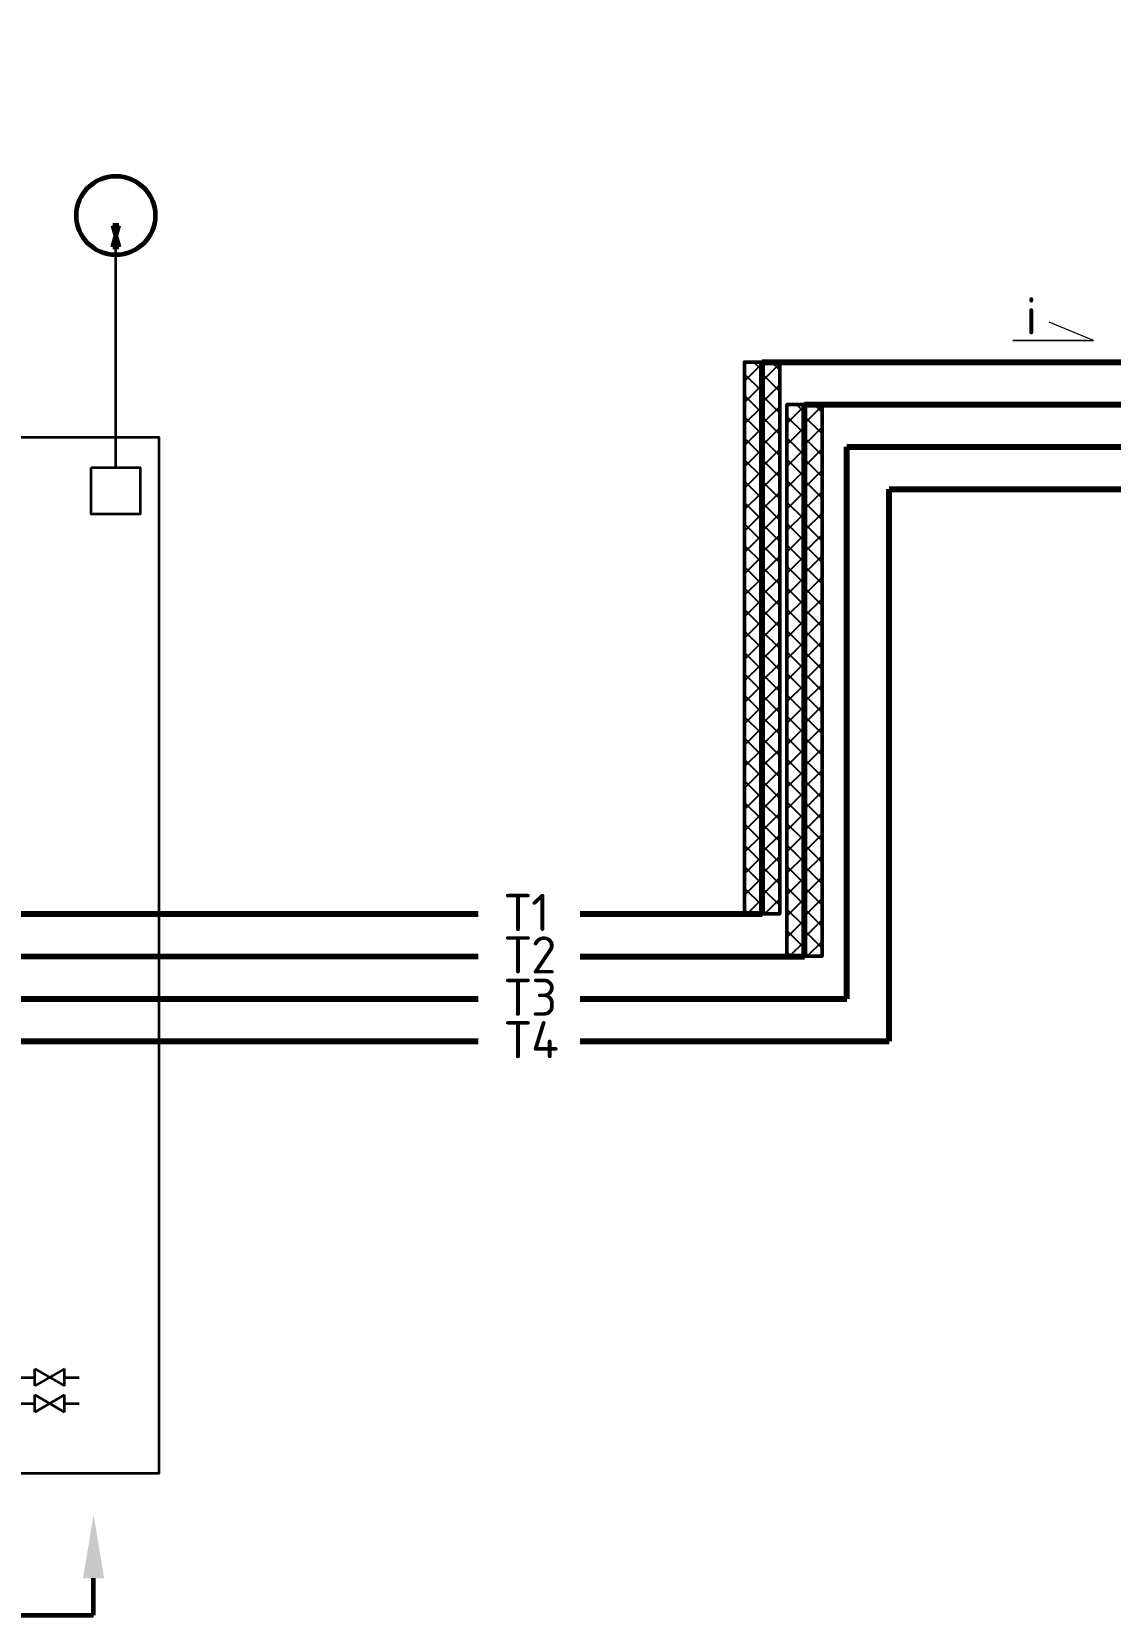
# Model space of a CAD drawing. Header units: millimetres. Extents: x 1642 to 8235, y 1174 to 5441.
# Drawn here: x 3051.9 to 3153.7, y 1292.7 to 1442.1 of the extents above; entities that cross this region are included whole.
import ezdxf

# ---------------------------------------------------------------- set-up
doc = ezdxf.new("R2010")
doc.units = ezdxf.units.MM
for name, color, linetype, lineweight in [('7 тонкие', 7, 'Continuous', 20), ('Объекты проект.', 1, 'Continuous', 80), ('Размерный', 4, 'Continuous', 30)]:
    doc.layers.add(name, color=color, linetype=linetype, lineweight=lineweight)
doc.styles.add('-ISOCPEUR-', font='isocpeur.TTF')

msp = doc.modelspace()

# ---------------------------------------------------------------- hatches: boundary and pattern name
h = msp.add_hatch()
h.set_pattern_fill('ANSI37', color=256, scale=0.45)
h.set_pattern_definition([(45, (811.0064, -642.427), (-1.0102788, 1.0102788), []), (135, (811.0064, -642.427), (-1.0102788, -1.0102788), [])])
h.paths.add_polyline_path([(3120.819, 1410.908), (3119.159, 1410.908), (3119.159, 1358.85), (3120.819, 1358.85)])
h = msp.add_hatch()
h.set_pattern_fill('ANSI37', color=256, scale=0.45)
h.set_pattern_definition([(45, (812.6673, -642.427), (-1.0102788, 1.0102788), []), (135, (812.6673, -642.427), (-1.0102788, -1.0102788), [])])
h.paths.add_polyline_path([(3122.48, 1410.908), (3120.819, 1410.908), (3120.819, 1358.85), (3122.48, 1358.85)])
h = msp.add_hatch()
h.set_pattern_fill('ANSI37', color=256, scale=0.45)
h.set_pattern_definition([(45, (815.0064, -646.427), (-1.0102788, 1.0102788), []), (135, (815.0064, -646.427), (-1.0102788, -1.0102788), [])])
h.paths.add_polyline_path([(3124.819, 1406.908), (3123.159, 1406.908), (3123.159, 1354.85), (3124.819, 1354.85)])
h = msp.add_hatch()
h.set_pattern_fill('ANSI37', color=256, scale=0.45)
h.set_pattern_definition([(45, (816.6673, -646.427), (-1.0102788, 1.0102788), []), (135, (816.6673, -646.427), (-1.0102788, -1.0102788), [])])
h.paths.add_polyline_path([(3126.48, 1406.908), (3124.819, 1406.908), (3124.819, 1354.85), (3126.48, 1354.85)])
at = {"layer": 'Объекты проект.'}
h = msp.add_hatch(dxfattribs=at)
h.set_pattern_fill('ANGLE', color=6)
h.set_pattern_definition([(0, (-205.8246, -24.04), (0, 6.985), [5.08, -1.905]), (90, (-205.8246, -24.04), (-6.985, 4e-16), [5.08, -1.905])])
h.paths.add_polyline_path([(3093.142, 1405.218), (3095.759, 1405.218, 1)])
h.paths.add_polyline_path([(3095.759, 1405.218), (3094.45, 1405.218), (3094.45, 1403.91, 0.4142136)])
h.paths.add_polyline_path([(3094.45, 1405.218), (3093.142, 1405.218, 0.4142136), (3094.45, 1403.91)])

# ---------------------------------------------------------------- linework, layer by layer
at = {"lineweight": 60}
for p, q in [((3060.14, 1423.797), (3059.575, 1423.797)), ((3059.575, 1423.797), (3060.14, 1421.762)), ((3059.575, 1421.762), (3060.14, 1423.797)), ((3060.14, 1421.762), (3059.575, 1421.762)), ((3057.766, 1292.685), (3057.764, 1296.179)), ((3040.554, 1292.677), (3057.766, 1292.685))]:
    msp.add_line(p, q, dxfattribs=at)
at = {"color": 18, "lineweight": 35, "true_color": 0x000000}
for p, q in [((3059.858, 1400.954), (3059.858, 1421.762)), ((3048.623, 1315.124), (3052.21, 1315.124)), ((3052.21, 1314.315), (3052.21, 1315.933)), ((3055.006, 1315.933), (3052.21, 1314.315)), ((3052.21, 1315.933), (3055.006, 1314.315)), ((3055.006, 1314.315), (3055.006, 1315.933)), ((3055.006, 1315.124), (3056.405, 1315.124)), ((3052.21, 1311.846), (3052.21, 1313.464)), ((3055.006, 1313.464), (3052.21, 1311.846)), ((3052.21, 1313.464), (3055.006, 1311.846)), ((3055.006, 1311.846), (3055.006, 1313.464)), ((3044.623, 1312.655), (3052.21, 1312.655)), ((3055.006, 1312.655), (3056.405, 1312.655))]:
    msp.add_line(p, q, dxfattribs=at)
at = {"lineweight": 50}
for points in [[(3120.819, 1410.908), (3119.159, 1410.908), (3119.159, 1358.85), (3120.819, 1358.85)], [(3122.48, 1410.908), (3120.819, 1410.908), (3120.819, 1358.85), (3122.48, 1358.85)], [(3124.819, 1406.908), (3123.159, 1406.908), (3123.159, 1354.85), (3124.819, 1354.85)], [(3126.48, 1406.908), (3124.819, 1406.908), (3124.819, 1354.85), (3126.48, 1354.85)]]:
    msp.add_lwpolyline(points, close=True, dxfattribs=at)
at = {"color": 18, "lineweight": 35, "true_color": 0x000000}
for points in [[(3013.546, 1403.823), (3063.914, 1403.823), (3063.914, 1306.062), (3013.546, 1306.062)], [(3057.544, 1400.954), (3062.171, 1400.954), (3062.171, 1396.569), (3057.544, 1396.569)]]:
    msp.add_lwpolyline(points, close=True, dxfattribs=at)
at = {"lineweight": 60}
msp.add_circle((3059.858, 1424.737), 3.72, dxfattribs=at)
at = {"layer": '7 тонкие', "color": 7}
msp.add_lwpolyline([(3151.472, 1412.958), (3144.485, 1412.955), (3152.087, 1412.955), (3147.899, 1414.681)], dxfattribs=at)
at = {"layer": 'Объекты проект.', "color": 1}
for p, q in [((3120.819, 1358.85), (3120.819, 1410.908)), ((3120.819, 1410.908), (3184.177, 1410.908)), ((2993.84, 1358.845), (3094.048, 1358.845)), ((3103.676, 1358.845), (3120.819, 1358.845))]:
    msp.add_line(p, q, dxfattribs=at)
at = {"layer": 'Объекты проект.', "color": 5}
for p, q in [((3124.819, 1354.85), (3124.819, 1406.908)), ((3124.819, 1406.908), (3188.177, 1406.908)), ((2993.832, 1354.85), (3094.048, 1354.846)), ((3103.676, 1354.846), (3124.819, 1354.845))]:
    msp.add_line(p, q, dxfattribs=at)
at = {"layer": 'Объекты проект.', "color": 4}
for p, q in [((3128.819, 1350.85), (3128.819, 1402.908)), ((3128.819, 1402.908), (3192.177, 1402.908)), ((2993.836, 1350.845), (3094.048, 1350.845)), ((3103.676, 1350.845), (3128.819, 1350.845))]:
    msp.add_line(p, q, dxfattribs=at)
at = {"layer": 'Объекты проект.', "color": 6}
for p, q in [((3132.819, 1346.85), (3132.819, 1398.908)), ((3132.819, 1398.908), (3209.005, 1398.908)), ((2993.833, 1346.837), (3094.048, 1346.847)), ((3103.676, 1346.848), (3132.819, 1346.85))]:
    msp.add_line(p, q, dxfattribs=at)
at = {"layer": 'Размерный', "color": 7, "lineweight": 30}
msp.add_solid([(3056.767, 1296.178), (3057.761, 1302.159), (3058.761, 1296.179)], dxfattribs=at)

# ---------------------------------------------------------------- texts
at = {"layer": 'Размерный', "color": 7, "style": '-ISOCPEUR-'}
for s, p in [('i', (3145.65, 1413.52)), ('Т1', (3096.55, 1357.234)), ('Т2', (3096.55, 1353.234)), ('Т3', (3096.55, 1349.234)), ('Т4', (3096.55, 1345.234))]:
    msp.add_text(s, height=3.5, dxfattribs=at).set_placement(p)

doc.saveas('drawing.dxf')
